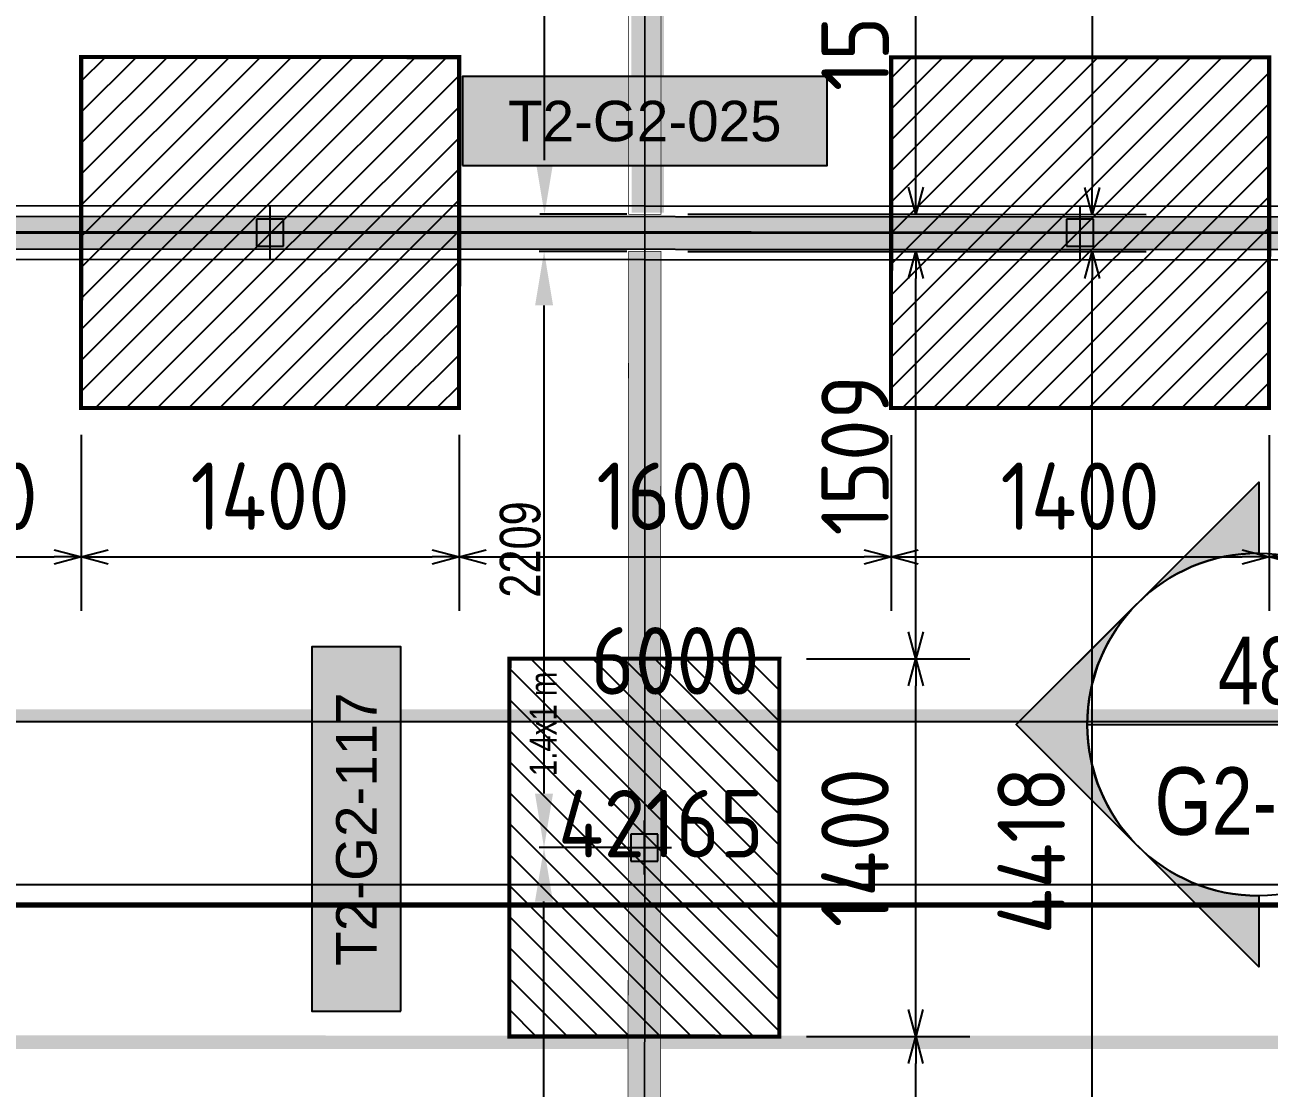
# Model space of a CAD drawing. Header units: centimetres. Extents: x -6122352 to 6876996, y -1694241 to 2592194.
# Drawn here: x 153189 to 157798, y -45347 to -41406 of the extents above; entities that cross this region are included whole.
import ezdxf
from ezdxf.enums import TextEntityAlignment as Align

# ---------------------------------------------------------------- set-up
doc = ezdxf.new("R2010")
doc.units = ezdxf.units.CM
doc.header["$MEASUREMENT"] = 0
doc.header["$PDMODE"] = 66
doc.header["$PDSIZE"] = 100
for name, pattern in [('CENTER', [2, 1.25, -0.25, 0.25, -0.25]), ('DU23023_KAA_00_XX_M2_TR_KPTB_0024$0$DU23023_KAA_00_XX_M2_TR_XRBS_0024$0$PHANTOM2', [1.25, 0.625, -0.125, 0.125, -0.125, 0.125, -0.125]), ('XR-AR-END-SETTING OUT PLAN$0$23261-XR-AR-SI-GF$0$HIDDEN', [0.375, 0.25, -0.125])]:
    doc.linetypes.add(name, pattern=pattern)
doc.layers.get('Defpoints').update_dxf_attribs({"color": 255, "linetype": 'CENTER'})
for name, color, linetype in [('00-MI-DIM', 7, 'Continuous'), ('23585-XR-AR-BOUNDARY WALLS AND SETBACKS$0$setback', 7, 'XR-AR-END-SETTING OUT PLAN$0$23261-XR-AR-SI-GF$0$HIDDEN'), ('@MI-FOOTINGS', 7, 'Continuous'), ('@MI-MEP', 7, 'Continuous'), ('@MI-REF LAYER', 7, 'Continuous'), ('@MI-TYPE-02', 6, 'Continuous'), ('PANEL-TAGS', 7, 'Continuous')]:
    doc.layers.add(name, color=color, linetype=linetype)
doc.layers.add('08-Compound Wall-2', color=6, linetype='Continuous', lineweight=25, true_color=0xff00ff)
doc.layers.add('23585-XR-AR-DAMAC PLOT LIMITS$0$1-Mid units', color=41, linetype='Continuous', lineweight=5)
doc.layers.add('A-ANNO-TEXT', color=3, linetype='Continuous', lineweight=25)
doc.styles.add('Arial Narrow', font='ARIALN.TTF', dxfattribs={"width": 0.95, "height": 500})
doc.styles.add('JWC 1.50MM', font='GOTHIC.TTF', dxfattribs={"width": 0.8, "height": 1.5})
doc.styles.add('PANELTAG_STYLE', font='arial.ttf')
doc.styles.add('Schueco-BEMSTIL', font='isocpeur.ttf', dxfattribs={"width": 0.9})
doc.dimstyles.new('JWC - 1.5', dxfattribs={"dimtxt": 1.5, "dimasz": 2, "dimexe": 0.18, "dimexo": 0.06, "dimgap": 0.09, "dimtad": 1, "dimtoh": 1, "dimdec": 0, "dimzin": 0, "dimdsep": 46, "dimtxsty": 'JWC 1.50MM', "dimcen": 0.09, "dimclrd": 1, "dimclre": 1, "dimclrt": 2, "dimadec": 0, "dimazin": 0, "dimtfac": 1, "dimtdec": 0, "dimtofl": 0, "dimtmove": 0, "dimatfit": 3, "dimfxl": 30, "dimtolj": 1, "dimtzin": 0, "dimarcsym": 0})
doc.dimstyles.new('MI- JWC-TXT-2.5 MM', dxfattribs={"dimscale": 1.5, "dimtxt": 2.5, "dimasz": 1, "dimexe": 2, "dimexo": 1, "dimgap": 1, "dimtad": 1, "dimdec": 0, "dimdsep": 46, "dimtxsty": 'Schueco-BEMSTIL', "dimblk": 'OPEN30', "dimcen": 0, "dimdle": 2, "dimclrd": 140, "dimclre": 8, "dimclrt": 40, "dimadec": 0, "dimazin": 2, "dimtfac": 1, "dimtdec": 0, "dimtix": 1, "dimtmove": 2, "dimatfit": 3, "dimldrblk": 'OPEN', "dimfxl": 2, "dimlwd": -1, "dimlwe": -1, "dimarcsym": 0})

# ---------------------------------------------------------------- blocks, each defined once
blk = doc.blocks.new('23585-XR-AR-BOUNDARY WALLS AND SETBACKS')
at = {"layer": '08-Compound Wall-2'}
for points in [[(496495.9734, 2768983.7862), (496513.5951, 2768967.6405), (496519.6428, 2768974.2409), (496523.6964, 2768978.6647), (496527.7498, 2768983.0883), (496531.8032, 2768987.5121), (496535.8566, 2768991.9359), (496541.9703, 2768998.6082), (496524.3488, 2769014.7543)], [(496559.7392, 2768982.3271), (496542.1178, 2768998.4731), (496536.004, 2768991.8007), (496531.9506, 2768987.3769), (496527.8972, 2768982.9531), (496523.8438, 2768978.5295), (496519.7902, 2768974.1057), (496513.7425, 2768967.5054), (496531.3636, 2768951.3588)]]:
    blk.add_lwpolyline(points, dxfattribs=at)
at = {"layer": '23585-XR-AR-BOUNDARY WALLS AND SETBACKS$0$setback', "ltscale": 40, "const_width": 0.05}
blk.add_lwpolyline([(496556.6741, 2768981.2023), (496542.2968, 2768994.3758), (496538.1422, 2768989.8416), (496534.0888, 2768985.4178), (496530.0354, 2768980.994), (496525.982, 2768976.5704), (496521.9283, 2768972.1465), (496517.7722, 2768967.6106), (496532.1493, 2768954.4366), (496536.3058, 2768958.9729), (496540.3592, 2768963.3966), (496544.4126, 2768967.8204), (496548.466, 2768972.2442), (496552.5194, 2768976.668)], close=True, dxfattribs=at)
blk = doc.blocks.new('A$C9d9485f6')
at = {"layer": 'A-ANNO-TEXT', "rotation": 312.4881850805905}
blk.add_blockref('23585-XR-AR-BOUNDARY WALLS AND SETBACKS', (-2377088.5348, -1504219.2521), dxfattribs=at)
blk = doc.blocks.new('23585-XR-AR-DAMAC PLOT LIMITS')
at = {"layer": '23585-XR-AR-DAMAC PLOT LIMITS$0$1-Mid units', "color": 251, "true_color": 0x636466}
for points in [[(496527.8235, 2768983.0207), (496510.1283, 2768999.2345), (496514.1817, 2769003.6583), (496531.8769, 2768987.4445)], [(496523.7701, 2768978.5971), (496506.0749, 2768994.8107), (496510.1283, 2768999.2345), (496527.8235, 2768983.0207)], [(496527.8235, 2768983.0207), (496531.8769, 2768987.4445), (496549.5719, 2768971.2309), (496545.5185, 2768966.8071)], [(496523.7701, 2768978.5971), (496527.8235, 2768983.0207), (496545.5185, 2768966.8071), (496541.4651, 2768962.3833)]]:
    blk.add_lwpolyline(points, close=True, dxfattribs=at)
blk = doc.blocks.new('A$Cf093b529')
at = {"layer": 'A-ANNO-TEXT'}
blk.add_blockref('23585-XR-AR-DAMAC PLOT LIMITS', (-495391.9901, -2768603.4419), dxfattribs=at)
blk = doc.blocks.new('A$C92c70a84')
at = {"color": 1, "true_color": 0xeb0000, "const_width": 0.01}
blk.add_lwpolyline([(-1.1747, -22.0897), (-7.1747, -22.0886), (-13.1747, -22.0875), (-19.1747, -22.0865), (-25.1747, -22.0851), (-34.3247, -22.0836), (-34.3204, 1.9165), (-25.1702, 1.9148), (-19.1702, 1.9137), (-13.1702, 1.9126), (-7.1704, 1.9114), (-1.1702, 1.9102), (7.9818, 1.9086), (7.9779, -22.0913)], close=True, dxfattribs=at)
blk = doc.blocks.new('A$C648f3c42')
at = {"color": 1, "true_color": 0xeb0000, "const_width": 0.01}
blk.add_lwpolyline([(33.1526, 0.0002), (27.1526, 0.0002), (21.1526, 0.0001), (15.1526, 0.0001), (9.1526, 0), (0, 0), (0.0006, 24.0001), (9.1526, 24.0002), (15.1527, 24.0001), (21.1526, 24), (27.1526, 24), (33.1526, 24.0001), (42.3028, 24.0001), (42.3027, 0.0001)], close=True, dxfattribs=at)
blk = doc.blocks.new('A$C2c283219')
at = {"color": 1, "true_color": 0xeb0000, "const_width": 0.01}
blk.add_lwpolyline([(33.1501, 1.3092), (27.1501, 1.3103), (21.1501, 1.3114), (15.1501, 1.3124), (9.1501, 1.3138), (0, 1.3153), (0.0043, 25.3153), (9.1545, 25.3137), (15.1545, 25.3126), (21.1545, 25.3115), (27.1544, 25.3103), (33.1545, 25.3091), (42.3065, 25.3074), (42.3027, 1.3075)], close=True, dxfattribs=at)
blk = doc.blocks.new('A$C547b7078')
at = {"color": 1, "true_color": 0xeb0000, "const_width": 0.01}
blk.add_lwpolyline([(35.1505, -21.3714), (29.1505, -21.3714), (23.1505, -21.3714), (17.1505, -21.3715), (11.1505, -21.3715), (1.9979, -21.3715), (1.9984, 2.6286), (11.1505, 2.6287), (17.1506, 2.6285), (23.1505, 2.6284), (29.1505, 2.6285), (35.1505, 2.6285), (44.3007, 2.6285), (44.3005, -21.3715)], close=True, dxfattribs=at)
blk = doc.blocks.new('_Open30')
at = {"color": 0, "linetype": 'ByBlock', "lineweight": -2}
for p, q in [((-1, 0.268), (0, 0)), ((0, 0), (-1, -0.268)), ((0, 0), (-1, 0))]:
    blk.add_line(p, q, dxfattribs=at)
blk = doc.blocks.new('*D3399')
at = {"layer": '@MI-TYPE-02', "color": 8, "transparency": 16777216}
for p, q in [((-4207.6, -6261.7), (-4207.6, -7958.8)), ((210.5, -6260.2), (210.5, -7958.8))]:
    blk.add_line(p, q, dxfattribs=at)
at = {"layer": '@MI-TYPE-02', "color": 140, "transparency": 16777216}
blk.add_line((110.5, -7758.8), (-4107.6, -7758.8), dxfattribs=at)
at = {"layer": 'Defpoints', "color": 0, "transparency": 16777216}
for p in [(-4207.6, -6161.7), (210.5, -6160.2), (-4207.6, -7758.8)]:
    blk.add_point(p, dxfattribs=at)
at = {"layer": '@MI-TYPE-02', "color": 140, "transparency": 16777216, "xscale": 100, "yscale": 100, "zscale": 100, "rotation": 180}
blk.add_blockref('_Open30', (-4207.6, -7758.8), dxfattribs=at)
at = {"layer": '@MI-TYPE-02', "color": 140, "transparency": 16777216, "xscale": 100, "yscale": 100, "zscale": 100}
blk.add_blockref('_Open30', (210.5, -7758.8), dxfattribs=at)
at = {"layer": '@MI-TYPE-02', "color": 40, "transparency": 16777216, "insert": (-1998.5, -7533.8), "char_height": 250, "attachment_point": 5, "style": 'Schueco-BEMSTIL'}
blk.add_mtext('4418', dxfattribs=at)
blk = doc.blocks.new('_Open')
at = {"color": 0, "linetype": 'ByBlock', "lineweight": -2}
for p, q in [((-1, 0.2), (0, 0)), ((-1, -0.2), (0, 0)), ((0, 0), (-1, 0))]:
    blk.add_line(p, q, dxfattribs=at)
blk = doc.blocks.new('*D3403')
at = {"layer": '@MI-TYPE-02', "color": 8, "transparency": 16777216}
for p, q in [((-8763.6, -6260.1), (-8763.6, -7958.8)), ((-4345.5, -6261.7), (-4345.6, -7958.9))]:
    blk.add_line(p, q, dxfattribs=at)
at = {"layer": '@MI-TYPE-02', "color": 140, "transparency": 16777216}
blk.add_line((-8663.6, -7758.8), (-4445.6, -7758.9), dxfattribs=at)
at = {"layer": 'Defpoints', "color": 0, "transparency": 16777216}
for p in [(-8763.6, -6160.1), (-4345.5, -6161.7), (-4345.6, -7758.9)]:
    blk.add_point(p, dxfattribs=at)
at = {"layer": '@MI-TYPE-02', "color": 140, "transparency": 16777216, "xscale": 100, "yscale": 100, "zscale": 100}
for p, rotation in [((-8763.6, -7758.8), 179.9983766928187), ((-4345.6, -7758.9), 359.9983766928187)]:
    blk.add_blockref('_Open30', p, dxfattribs=dict(at, rotation=rotation))
at = {"layer": '@MI-TYPE-02', "color": 40, "transparency": 16777216, "insert": (-6565.1, -7533.8), "char_height": 250, "attachment_point": 5, "rotation": 359.9984, "style": 'Schueco-BEMSTIL'}
blk.add_mtext('4418', dxfattribs=at)
blk = doc.blocks.new('T2-SINGLE FOOTING')
at = {"layer": '@MI-FOOTINGS', "transparency": 33554679}
h = blk.add_hatch(dxfattribs=at)
h.set_pattern_fill('ANSI31', color=8, scale=650)
h.paths.add_polyline_path([(-700, 500), (700, 500), (700, -500), (-700, -500)])
at = {"layer": '@MI-FOOTINGS', "color": 62, "const_width": 15}
blk.add_lwpolyline([(-700, 500), (700, 500), (700, -500), (-700, -500)], close=True, dxfattribs=at)
at = {"layer": '@MI-FOOTINGS', "color": 30}
blk.add_point((0, 0), dxfattribs=at)
at = {"color": 94, "insert": (264.8, 425.4), "char_height": 100, "attachment_point": 1, "style": 'Arial Narrow'}
blk.add_mtext_dynamic_manual_height_columns('1.4x1 m', width=1894.424, gutter_width=2500, heights=[0], dxfattribs=at)
blk = doc.blocks.new('*D3405')
at = {"color": 1, "lineweight": -2, "transparency": 16777216}
for p, q in [((-8763.6, -6034.1), (-8763.6, -5710.9)), ((-6554.5, -6034.9), (-6554.5, -5710.9)), ((-8563.6, -5728.9), (-6754.5, -5728.9))]:
    blk.add_line(p, q, dxfattribs=at)
at = {"color": 1, "transparency": 16777216}
for points in [[(-8563.6, -5695.5), (-8563.6, -5762.2), (-8763.6, -5728.9)], [(-6754.5, -5695.5), (-6754.5, -5762.2), (-6554.5, -5728.9)]]:
    blk.add_solid(points, dxfattribs=at)
at = {"layer": 'Defpoints', "color": 0, "transparency": 16777216}
for p in [(-6554.5, -5728.9), (-8763.6, -6040.1), (-6554.5, -6040.9)]:
    blk.add_point(p, dxfattribs=at)
at = {"color": 2, "transparency": 16777216, "insert": (-7659.1, -5641.1), "char_height": 150, "attachment_point": 5, "style": 'JWC 1.50MM'}
blk.add_mtext('\\A1;2209', dxfattribs=at)
blk = doc.blocks.new('*D3407')
at = {"color": 1, "lineweight": -2, "transparency": 16777216}
for p, q in [((-6554.5, -6034.9), (-6554.5, -5710.9)), ((-4345.5, -6035.7), (-4345.5, -5710.9)), ((-6354.5, -5728.9), (-4545.5, -5728.9))]:
    blk.add_line(p, q, dxfattribs=at)
at = {"color": 1, "transparency": 16777216}
for points in [[(-6354.5, -5695.5), (-6354.5, -5762.2), (-6554.5, -5728.9)], [(-4545.5, -5695.5), (-4545.5, -5762.2), (-4345.5, -5728.9)]]:
    blk.add_solid(points, dxfattribs=at)
at = {"layer": 'Defpoints', "color": 0, "transparency": 16777216}
for p in [(-4345.5, -5728.9), (-6554.5, -6040.9), (-4345.5, -6041.7)]:
    blk.add_point(p, dxfattribs=at)
at = {"color": 2, "transparency": 16777216, "insert": (-5450, -5641.1), "char_height": 150, "attachment_point": 5, "style": 'JWC 1.50MM'}
blk.add_mtext('\\A1;2209', dxfattribs=at)
blk = doc.blocks.new('*D874')
at = {"color": 1, "lineweight": -2, "transparency": 16777216}
for p, q in [((-4207.6, -6035.7), (-4207.6, -5712.5)), ((-2009, -6036.5), (-2009, -5712.5)), ((-4007.6, -5730.5), (-2209, -5730.5))]:
    blk.add_line(p, q, dxfattribs=at)
at = {"color": 1, "transparency": 16777216}
for points in [[(-4007.6, -5697.1), (-4007.6, -5763.8), (-4207.6, -5730.5)], [(-2209, -5697.1), (-2209, -5763.8), (-2009, -5730.5)]]:
    blk.add_solid(points, dxfattribs=at)
at = {"layer": 'Defpoints', "color": 0, "transparency": 16777216}
for p in [(-2009, -5730.5), (-4207.6, -6041.7), (-2009, -6042.5)]:
    blk.add_point(p, dxfattribs=at)
at = {"color": 2, "transparency": 16777216, "insert": (-3108.3, -5642.7), "char_height": 150, "attachment_point": 5, "style": 'JWC 1.50MM'}
blk.add_mtext('\\A1;2199', dxfattribs=at)
blk = doc.blocks.new('*D3538')
at = {"color": 8, "transparency": 16777216}
for p, q in [((-8763.6, -6260.1), (-8763.6, -7305.8)), ((-7254.6, -6700.9), (-7254.6, -7305.8))]:
    blk.add_line(p, q, dxfattribs=at)
at = {"color": 140, "transparency": 16777216}
blk.add_line((-8663.6, -7105.8), (-7354.6, -7105.8), dxfattribs=at)
at = {"layer": 'Defpoints', "color": 0, "transparency": 16777216}
for p in [(-8763.6, -6160.1), (-7254.6, -6600.9), (-7254.6, -7105.8)]:
    blk.add_point(p, dxfattribs=at)
at = {"color": 140, "transparency": 16777216, "xscale": 100, "yscale": 100, "zscale": 100, "rotation": 180}
blk.add_blockref('_Open30', (-8763.6, -7105.8), dxfattribs=at)
at = {"color": 140, "transparency": 16777216, "xscale": 100, "yscale": 100, "zscale": 100}
blk.add_blockref('_Open30', (-7254.6, -7105.8), dxfattribs=at)
at = {"color": 40, "transparency": 16777216, "insert": (-8009.1, -6880.8), "char_height": 250, "attachment_point": 5, "style": 'Schueco-BEMSTIL'}
blk.add_mtext('1509', dxfattribs=at)
blk = doc.blocks.new('*D3539')
at = {"color": 8, "transparency": 16777216}
for p, q in [((-7254.6, -6700.9), (-7254.6, -7305.8)), ((-5854.6, -6700.9), (-5854.6, -7305.8))]:
    blk.add_line(p, q, dxfattribs=at)
at = {"color": 140, "transparency": 16777216}
blk.add_line((-7154.6, -7105.8), (-5954.6, -7105.8), dxfattribs=at)
at = {"layer": 'Defpoints', "color": 0, "transparency": 16777216}
for p in [(-7254.6, -6600.9), (-5854.6, -6600.9), (-5854.6, -7105.8)]:
    blk.add_point(p, dxfattribs=at)
at = {"color": 140, "transparency": 16777216, "xscale": 100, "yscale": 100, "zscale": 100, "rotation": 180}
blk.add_blockref('_Open30', (-7254.6, -7105.8), dxfattribs=at)
at = {"color": 140, "transparency": 16777216, "xscale": 100, "yscale": 100, "zscale": 100}
blk.add_blockref('_Open30', (-5854.6, -7105.8), dxfattribs=at)
at = {"color": 40, "transparency": 16777216, "insert": (-6554.6, -6880.8), "char_height": 250, "attachment_point": 5, "style": 'Schueco-BEMSTIL'}
blk.add_mtext('1400', dxfattribs=at)
blk = doc.blocks.new('*D3540')
at = {"color": 8, "transparency": 16777216}
for p, q in [((-4345.5, -6261.7), (-4345.5, -7305.8)), ((-5854.6, -6700.9), (-5854.6, -7305.8))]:
    blk.add_line(p, q, dxfattribs=at)
at = {"color": 140, "transparency": 16777216}
blk.add_line((-5754.6, -7105.8), (-4445.5, -7105.8), dxfattribs=at)
at = {"layer": 'Defpoints', "color": 0, "transparency": 16777216}
for p in [(-4345.5, -6161.7), (-5854.6, -6600.9), (-4345.5, -7105.8)]:
    blk.add_point(p, dxfattribs=at)
at = {"color": 140, "transparency": 16777216, "xscale": 100, "yscale": 100, "zscale": 100, "rotation": 180}
blk.add_blockref('_Open30', (-5854.6, -7105.8), dxfattribs=at)
at = {"color": 140, "transparency": 16777216, "xscale": 100, "yscale": 100, "zscale": 100}
blk.add_blockref('_Open30', (-4345.5, -7105.8), dxfattribs=at)
at = {"color": 40, "transparency": 16777216, "insert": (-5100, -6880.8), "char_height": 250, "attachment_point": 5, "style": 'Schueco-BEMSTIL'}
blk.add_mtext('1509', dxfattribs=at)
blk = doc.blocks.new('*D3541')
at = {"color": 8, "transparency": 16777216}
for p, q in [((-4207.6, -6261.7), (-4207.6, -7305.8)), ((-2698.5, -6701), (-2698.5, -7305.8))]:
    blk.add_line(p, q, dxfattribs=at)
at = {"color": 140, "transparency": 16777216}
blk.add_line((-4107.6, -7105.8), (-2798.5, -7105.8), dxfattribs=at)
at = {"layer": 'Defpoints', "color": 0, "transparency": 16777216}
for p in [(-4207.6, -6161.7), (-2698.5, -6601), (-2698.5, -7105.8)]:
    blk.add_point(p, dxfattribs=at)
at = {"color": 140, "transparency": 16777216, "xscale": 100, "yscale": 100, "zscale": 100, "rotation": 180}
blk.add_blockref('_Open30', (-4207.6, -7105.8), dxfattribs=at)
at = {"color": 140, "transparency": 16777216, "xscale": 100, "yscale": 100, "zscale": 100}
blk.add_blockref('_Open30', (-2698.5, -7105.8), dxfattribs=at)
at = {"color": 40, "transparency": 16777216, "insert": (-3453, -6880.8), "char_height": 250, "attachment_point": 5, "style": 'Schueco-BEMSTIL'}
blk.add_mtext('1509', dxfattribs=at)
blk = doc.blocks.new('T2-FOOTING PLAN')
at = {"layer": '@MI-FOOTINGS', "transparency": 33554679}
h = blk.add_hatch(dxfattribs=at)
h.set_pattern_fill('ANSI31', color=8, scale=650)
h.paths.add_polyline_path([(-700, 650), (700, 650), (700, -650), (-700, -650)])
at = {"layer": '@MI-FOOTINGS', "color": 160, "true_color": 0x3340f0, "const_width": 15}
blk.add_lwpolyline([(-700, 650), (700, 650), (700, -650), (-700, -650)], close=True, dxfattribs=at)
at = {"layer": '@MI-FOOTINGS', "color": 30}
blk.add_point((0, 0), dxfattribs=at)
blk = doc.blocks.new('*D1108')
at = {"layer": '@MI-TYPE-02', "color": 8, "transparency": 16777216}
for p, q in [((107300.2, -77596.1), (107300.2, -79447.9)), ((113300.2, -77598.3), (113300.2, -79447.9))]:
    blk.add_line(p, q, dxfattribs=at)
at = {"layer": '@MI-TYPE-02', "color": 140, "transparency": 16777216}
blk.add_line((107400.2, -79247.9), (113200.2, -79247.9), dxfattribs=at)
at = {"layer": 'Defpoints', "color": 0, "transparency": 16777216}
for p in [(107300.2, -77496.1), (113300.2, -77498.3), (113300.2, -79247.9)]:
    blk.add_point(p, dxfattribs=at)
at = {"layer": '@MI-TYPE-02', "color": 140, "transparency": 16777216, "xscale": 100, "yscale": 100, "zscale": 100, "rotation": 180}
blk.add_blockref('_Open30', (107300.2, -79247.9), dxfattribs=at)
at = {"layer": '@MI-TYPE-02', "color": 140, "transparency": 16777216, "xscale": 100, "yscale": 100, "zscale": 100}
blk.add_blockref('_Open30', (113300.2, -79247.9), dxfattribs=at)
at = {"layer": '@MI-TYPE-02', "color": 40, "transparency": 16777216, "insert": (110300.2, -79022.9), "char_height": 250, "attachment_point": 5, "style": 'Schueco-BEMSTIL'}
blk.add_mtext('6000', dxfattribs=at)
blk = doc.blocks.new('*D1097')
at = {"layer": '@MI-TYPE-02', "color": 8, "transparency": 16777216}
for p, q in [((107300.2, -77596.1), (107300.2, -78837.9)), ((108100.3, -78185.6), (108100.3, -78837.9))]:
    blk.add_line(p, q, dxfattribs=at)
at = {"layer": '@MI-TYPE-02', "color": 140, "transparency": 16777216}
blk.add_line((107400.2, -78637.9), (108000.3, -78637.9), dxfattribs=at)
at = {"layer": 'Defpoints', "color": 0, "transparency": 16777216}
for p in [(107300.2, -77496.1), (108100.3, -78085.6), (108100.3, -78637.9)]:
    blk.add_point(p, dxfattribs=at)
at = {"layer": '@MI-TYPE-02', "color": 140, "transparency": 16777216, "xscale": 100, "yscale": 100, "zscale": 100, "rotation": 180}
blk.add_blockref('_Open30', (107300.2, -78637.9), dxfattribs=at)
at = {"layer": '@MI-TYPE-02', "color": 140, "transparency": 16777216, "xscale": 100, "yscale": 100, "zscale": 100}
blk.add_blockref('_Open30', (108100.3, -78637.9), dxfattribs=at)
at = {"layer": '@MI-TYPE-02', "color": 40, "transparency": 16777216, "insert": (107700.3, -78412.9), "char_height": 250, "attachment_point": 5, "style": 'Schueco-BEMSTIL'}
blk.add_mtext('800', dxfattribs=at)
blk = doc.blocks.new('*D1122')
at = {"layer": '@MI-TYPE-02', "color": 8, "transparency": 16777216}
for p, q in [((18935.1, -752.6), (18935.1, -1404.9)), ((20335.1, -752.9), (20335.1, -1404.9))]:
    blk.add_line(p, q, dxfattribs=at)
at = {"layer": '@MI-TYPE-02', "color": 140, "transparency": 16777216}
blk.add_line((19035.1, -1204.9), (20235.1, -1204.9), dxfattribs=at)
at = {"layer": 'Defpoints', "color": 0, "transparency": 16777216}
for p in [(18935.1, -652.6), (20335.1, -652.9), (20335.1, -1204.9)]:
    blk.add_point(p, dxfattribs=at)
at = {"layer": '@MI-TYPE-02', "color": 140, "transparency": 16777216, "xscale": 100, "yscale": 100, "zscale": 100, "rotation": 180}
blk.add_blockref('_Open30', (18935.1, -1204.9), dxfattribs=at)
at = {"layer": '@MI-TYPE-02', "color": 140, "transparency": 16777216, "xscale": 100, "yscale": 100, "zscale": 100}
blk.add_blockref('_Open30', (20335.1, -1204.9), dxfattribs=at)
at = {"layer": '@MI-TYPE-02', "color": 40, "transparency": 16777216, "insert": (19635.1, -979.9), "char_height": 250, "attachment_point": 5, "style": 'Schueco-BEMSTIL'}
blk.add_mtext('1400', dxfattribs=at)
blk = doc.blocks.new('*D1123')
at = {"layer": '@MI-TYPE-02', "color": 8, "transparency": 16777216}
for p, q in [((20335.1, -752.9), (20335.1, -1404.9)), ((21935.1, -753.1), (21935.1, -1404.9))]:
    blk.add_line(p, q, dxfattribs=at)
at = {"layer": '@MI-TYPE-02', "color": 140, "transparency": 16777216}
blk.add_line((20435.1, -1204.9), (21835.1, -1204.9), dxfattribs=at)
at = {"layer": 'Defpoints', "color": 0, "transparency": 16777216}
for p in [(20335.1, -652.9), (21935.1, -653.1), (21935.1, -1204.9)]:
    blk.add_point(p, dxfattribs=at)
at = {"layer": '@MI-TYPE-02', "color": 140, "transparency": 16777216, "xscale": 100, "yscale": 100, "zscale": 100, "rotation": 180}
blk.add_blockref('_Open30', (20335.1, -1204.9), dxfattribs=at)
at = {"layer": '@MI-TYPE-02', "color": 140, "transparency": 16777216, "xscale": 100, "yscale": 100, "zscale": 100}
blk.add_blockref('_Open30', (21935.1, -1204.9), dxfattribs=at)
at = {"layer": '@MI-TYPE-02', "color": 40, "transparency": 16777216, "insert": (21135.1, -979.9), "char_height": 250, "attachment_point": 5, "style": 'Schueco-BEMSTIL'}
blk.add_mtext('1600', dxfattribs=at)
blk = doc.blocks.new('*D1124')
at = {"layer": '@MI-TYPE-02', "color": 8, "transparency": 16777216}
for p, q in [((21935.1, -753.1), (21935.1, -1404.9)), ((23335.1, -753.4), (23335.1, -1404.9))]:
    blk.add_line(p, q, dxfattribs=at)
at = {"layer": '@MI-TYPE-02', "color": 140, "transparency": 16777216}
blk.add_line((22035.1, -1204.9), (23235.1, -1204.9), dxfattribs=at)
at = {"layer": 'Defpoints', "color": 0, "transparency": 16777216}
for p in [(21935.1, -653.1), (23335.1, -653.4), (23335.1, -1204.9)]:
    blk.add_point(p, dxfattribs=at)
at = {"layer": '@MI-TYPE-02', "color": 140, "transparency": 16777216, "xscale": 100, "yscale": 100, "zscale": 100, "rotation": 180}
blk.add_blockref('_Open30', (21935.1, -1204.9), dxfattribs=at)
at = {"layer": '@MI-TYPE-02', "color": 140, "transparency": 16777216, "xscale": 100, "yscale": 100, "zscale": 100}
blk.add_blockref('_Open30', (23335.1, -1204.9), dxfattribs=at)
at = {"layer": '@MI-TYPE-02', "color": 40, "transparency": 16777216, "insert": (22635.1, -979.9), "char_height": 250, "attachment_point": 5, "style": 'Schueco-BEMSTIL'}
blk.add_mtext('1400', dxfattribs=at)
blk = doc.blocks.new('*D1437')
at = {"layer": '@MI-TYPE-02', "color": 8, "transparency": 16777216}
for p, q in [((24134.9, -165.4), (24134.9, -1404.9)), ((23335.1, -753.4), (23335.1, -1404.9))]:
    blk.add_line(p, q, dxfattribs=at)
at = {"layer": '@MI-TYPE-02', "color": 140, "transparency": 16777216}
blk.add_line((23435.1, -1204.9), (24034.9, -1204.9), dxfattribs=at)
at = {"layer": 'Defpoints', "color": 0, "transparency": 16777216}
for p in [(24134.9, -65.4), (23335.1, -653.4), (24134.9, -1204.9)]:
    blk.add_point(p, dxfattribs=at)
at = {"layer": '@MI-TYPE-02', "color": 140, "transparency": 16777216, "xscale": 100, "yscale": 100, "zscale": 100, "rotation": 180}
blk.add_blockref('_Open30', (23335.1, -1204.9), dxfattribs=at)
at = {"layer": '@MI-TYPE-02', "color": 140, "transparency": 16777216, "xscale": 100, "yscale": 100, "zscale": 100}
blk.add_blockref('_Open30', (24134.9, -1204.9), dxfattribs=at)
at = {"layer": '@MI-TYPE-02', "color": 40, "transparency": 16777216, "insert": (23735, -979.9), "char_height": 250, "attachment_point": 5, "style": 'Schueco-BEMSTIL'}
blk.add_mtext('800', dxfattribs=at)
blk = doc.blocks.new('*D1101')
at = {"layer": '@MI-TYPE-02', "color": 8, "transparency": 16777216}
for p, q in [((89165.2, -77593), (89165.2, -80051.4)), ((131330.2, -77601.6), (131330.2, -80051.4))]:
    blk.add_line(p, q, dxfattribs=at)
at = {"layer": '@MI-TYPE-02', "color": 140, "transparency": 16777216}
blk.add_line((89265.2, -79851.4), (131230.2, -79851.4), dxfattribs=at)
at = {"layer": 'Defpoints', "color": 0, "transparency": 16777216}
for p in [(89165.2, -77493), (131330.2, -77501.6), (131330.2, -79851.4)]:
    blk.add_point(p, dxfattribs=at)
at = {"layer": '@MI-TYPE-02', "color": 140, "transparency": 16777216, "xscale": 100, "yscale": 100, "zscale": 100, "rotation": 180}
blk.add_blockref('_Open30', (89165.2, -79851.4), dxfattribs=at)
at = {"layer": '@MI-TYPE-02', "color": 140, "transparency": 16777216, "xscale": 100, "yscale": 100, "zscale": 100}
blk.add_blockref('_Open30', (131330.2, -79851.4), dxfattribs=at)
at = {"layer": '@MI-TYPE-02', "color": 40, "transparency": 16777216, "insert": (110247.7, -79626.4), "char_height": 250, "attachment_point": 5, "style": 'Schueco-BEMSTIL'}
blk.add_mtext('42165', dxfattribs=at)
blk = doc.blocks.new('*U1430')
h = blk.add_hatch(color=94)
edge = h.paths.add_edge_path()
edge.add_line((0, -6.35), (0, -8.98))
edge.add_line((0, -8.98), (-8.98, 0))
edge.add_line((-8.98, 0), (0, 8.98))
edge.add_line((0, 8.98), (0, 6.35))
edge.add_arc((0, 0), 6.35, 90, 270)
at = {"color": 94}
blk.add_line((-6.35, 0), (6.35, 0), dxfattribs=at)
for points in [[(0, -6.35), (0, -8.98), (-8.98, 0), (0, 8.98), (0, 6.35, 1)], [(-4.49, 4.49, 0.414214), (-4.49, -4.49), (-8.98, 0), (-4.49, 4.49)]]:
    blk.add_lwpolyline(points, format="xyb", close=True)
blk.add_circle((0, 0), 6.35, dxfattribs=at)
at = {"style": 'Arial Narrow', "width": 0.95, "flags": 8}
blk.add_attdef('VIEWNUMBER', text='', height=2.5, dxfattribs=at).set_placement((0, 0), align=Align.BOTTOM_CENTER)
blk.add_attdef('SHEETNUMBER', text='', height=2.5, dxfattribs=at).set_placement((0, -1.588), align=Align.TOP_CENTER)
blk = doc.blocks.new('PANELTAG')
at = {"layer": 'PANEL-TAGS', "color": 1}
blk.add_lwpolyline([(-13.5, -3.3), (13.5, -3.3), (13.5, 3.3), (-13.5, 3.3)], close=True, dxfattribs=at)
at = {"layer": 'PANEL-TAGS', "color": 40, "true_color": 0xffd700}
blk.add_solid([(-13.5, -3.3), (13.5, -3.3), (-13.5, 3.3), (13.5, 3.3)], dxfattribs=at)
at = {"layer": 'PANEL-TAGS', "color": 5, "style": 'PANELTAG_STYLE'}
blk.add_attdef('TAGNO', text='', height=3, dxfattribs=at).set_placement((0, 0), align=Align.CENTER)
blk = doc.blocks.new('G6-Partition Walls')
at = {"layer": '@MI-TYPE-02'}
h = blk.add_hatch(color=256, dxfattribs=at)
h.dxf.hatch_style = 1
h.paths.add_polyline_path([(-8541.8, -40.9), (-8541.9, -160.9), (-4353.6, -161.9), (-4353.6, -41.9)])
h.paths.add_polyline_path([(-8763.6, -6040.1), (-8763.6, -6160.1), (-4345.5, -6161.7), (-4345.5, -6041.7)])
h.paths.add_polyline_path([(-8542.2, -12160.6), (-8542.2, -12040.6), (-4353.9, -12039.9), (-4353.9, -12159.9)])
h.paths.add_polyline_path([(-8463.2, -18160.8), (-8463.2, -18040.8), (-4346.7, -18040), (-4346.7, -18160)])
h = blk.add_hatch(color=256, dxfattribs=at)
h.dxf.hatch_style = 1
h.paths.add_polyline_path([(-5.3, -51.9), (-5.3, -171.9), (-4193.6, -172.8), (-4193.6, -52.8)])
h.paths.add_polyline_path([(216.2, -6051.1), (216.3, -6171.1), (-4201.8, -6172.6), (-4201.8, -6052.6)])
h.paths.add_polyline_path([(-5.3, -12171.6), (-5.3, -12051.6), (-4193.6, -12050.8), (-4193.6, -12170.8)])
h.paths.add_polyline_path([(-84.5, -18171.8), (-84.5, -18051.8), (-4201, -18050.9), (-4201, -18170.9)])
at = {"layer": '@MI-TYPE-02', "const_width": 2.5}
for points in [[(-8763.6, -6040.1), (-8763.6, -6160.1), (-4345.5, -6161.7), (-4345.5, -6041.7)], [(210.5, -6040.2), (210.5, -6160.2), (-4207.6, -6161.7), (-4207.6, -6041.7)]]:
    blk.add_lwpolyline(points, close=True, dxfattribs=at)
blk.add_blockref('T2-SINGLE FOOTING', (-6554.6, -6100.9))
at = {"color": 94}
for base, p1, p2, picture, middle in [((-6554.5, -5728.9), (-8763.6, -6040.1), (-6554.5, -6040.9), '*D3405', (-7659.1, -5641.1)), ((-4345.5, -5728.9), (-6554.5, -6040.9), (-4345.5, -6041.7), '*D3407', (-5450, -5641.1)), ((-2009, -5730.5), (-4207.6, -6041.7), (-2009, -6042.5), '*D874', (-3108.3, -5642.7))]:
    dim = blk.add_linear_dim(base=base, p1=p1, p2=p2, dimstyle='JWC - 1.5', dxfattribs=at)
    dim.commit()
    dim.dimension.update_dxf_attribs({"geometry": picture, "text_midpoint": middle})
for base, p1, p2, picture, middle in [((-7254.6, -7105.8), (-8763.6, -6160.1), (-7254.6, -6600.9), '*D3538', (-8009.1, -6880.8)), ((-4345.5, -7105.8), (-5854.6, -6600.9), (-4345.5, -6161.7), '*D3540', (-5100, -6880.8)), ((-2698.5, -7105.8), (-4207.6, -6161.7), (-2698.5, -6601), '*D3541', (-3453, -6880.8)), ((-5854.6, -7105.8), (-7254.6, -6600.9), (-5854.6, -6600.9), '*D3539', (-6554.6, -6880.8))]:
    dim = blk.add_linear_dim(base=base, p1=p1, p2=p2, dimstyle='MI- JWC-TXT-2.5 MM')
    dim.commit()
    dim.dimension.update_dxf_attribs({"geometry": picture, "text_midpoint": middle})
at = {"layer": '@MI-TYPE-02'}
dim = blk.add_linear_dim(base=(-4345.6, -7758.9), p1=(-8763.6, -6160.1), p2=(-4345.5, -6161.7), angle=179.9984, dimstyle='MI- JWC-TXT-2.5 MM', dxfattribs=at)
dim.commit()
dim.dimension.update_dxf_attribs({"geometry": '*D3403', "text_midpoint": (-6565.1, -7758.8), "dimtype": 128})
dim = blk.add_linear_dim(base=(-4207.6, -7758.8), p1=(210.5, -6160.2), p2=(-4207.6, -6161.7), dimstyle='MI- JWC-TXT-2.5 MM', dxfattribs=at)
dim.commit()
dim.dimension.update_dxf_attribs({"geometry": '*D3399', "text_midpoint": (-1998.5, -7533.8)})
blk = doc.blocks.new('G6-REAR PARTITON LEFT END')
at = {"layer": '@MI-TYPE-02'}
h = blk.add_hatch(color=256, dxfattribs=at)
h.dxf.hatch_style = 1
h.paths.add_polyline_path([(42165.2, 51.3), (36165.3, 53.5), (36164.8, -66.5), (42164.7, -68.7)])
h.paths.add_polyline_path([(36155.3, 52.4), (30155.3, 54.6), (30154.9, -65.4), (36154.8, -67.6)])
h.paths.add_polyline_path([(30145.3, 53.6), (24145.4, 55.8), (24144.9, -64.2), (30144.9, -66.4)])
h.paths.add_polyline_path([(24135.4, 54.6), (18135.5, 56.8), (18135, -63.2), (24134.9, -65.4)])
h.paths.add_polyline_path([(18125.5, 55.9), (12125.5, 58.1), (12125.1, -61.9), (18125, -64.1)])
h.paths.add_polyline_path([(12115.6, 57.3), (6115.6, 59.5), (6115.2, -60.5), (12115.1, -62.7)])
h.paths.add_polyline_path([(6105.6, 58.4), (0.2, 60), (-0.2, -60), (6105.2, -61.6)])
blk.add_lwpolyline([(24135.4, 54.6), (18135.5, 56.8), (18135, -63.2), (24134.9, -65.4)], close=True, dxfattribs=at)
at = {"layer": '@MI-FOOTINGS', "rotation": 359.9898439714545}
for p in [(19635.2, -2.7), (22635.2, -3.3)]:
    blk.add_blockref('T2-FOOTING PLAN', p, dxfattribs=at)
at = {"layer": '@MI-TYPE-02'}
for base, p1, p2, picture, middle in [((42164.9, -2418.4), (0, -60), (42164.9, -68.7), '*D1101', (21082.5, -2193.4)), ((24134.9, -1814.9), (18135, -63.2), (24134.9, -65.4), '*D1108', (21135, -1589.9)), ((18935.1, -1204.9), (18135, -63.2), (18935.1, -652.6), '*D1097', (18535, -979.9))]:
    dim = blk.add_linear_dim(base=base, p1=p1, p2=p2, dimstyle='MI- JWC-TXT-2.5 MM', dxfattribs=at)
    dim.commit()
    dim.dimension.update_dxf_attribs({"geometry": picture, "text_midpoint": middle, "insert": (-89165.2, 77433)})
for base, p1, p2, picture, middle in [((24134.9, -1204.9), (23335.1, -653.4), (24134.9, -65.4), '*D1437', (23735, -979.9)), ((20335.1, -1204.9), (18935.1, -652.6), (20335.1, -652.9), '*D1122', (19635.1, -979.9)), ((21935.1, -1204.9), (20335.1, -652.9), (21935.1, -653.1), '*D1123', (21135.1, -979.9)), ((23335.1, -1204.9), (21935.1, -653.1), (23335.1, -653.4), '*D1124', (22635.1, -979.9))]:
    dim = blk.add_linear_dim(base=base, p1=p1, p2=p2, dimstyle='MI- JWC-TXT-2.5 MM', dxfattribs=at)
    dim.commit()
    dim.dimension.update_dxf_attribs({"geometry": picture, "text_midpoint": middle})
blk = doc.blocks.new('A$C05054760')
at = {"layer": '@MI-TYPE-02'}
blk.add_blockref('G6-REAR PARTITON LEFT END', (0, 0), dxfattribs=at)

msp = doc.modelspace()

# ---------------------------------------------------------------- linework, layer by layer
at = {"layer": '00-MI-DIM', "color": 94, "linetype": 'DU23023_KAA_00_XX_M2_TR_KPTB_0024$0$DU23023_KAA_00_XX_M2_TR_XRBS_0024$0$PHANTOM2', "ltscale": 10, "const_width": 50, "elevation": 157.46104}
msp.add_lwpolyline([(263982.82308, -43721.46381), (263982.82308, -43967.45786), (899.07186, -43967.45786), (895.50481, -43721.32951)], dxfattribs=at)
at = {"layer": '@MI-REF LAYER', "color": 1, "const_width": 20}
msp.add_lwpolyline([(134634.44944, -42206.67874), (136926.10044, -44665.1489), (150786.13457, -44667.32482), (150789.08351, -47622.58283), (150786.13457, -44667.32482), (173729.78721, -44670.74371), (176617.53574, -42203.93952)], dxfattribs=at)

# ---------------------------------------------------------------- block references
at = {"layer": '00-MI-DIM'}
ref = msp.add_blockref('*U1430', (157759.10935, -43999.09633), dxfattribs=dict(at, xscale=100, yscale=100, zscale=100))
ref.add_attrib('VIEWNUMBER', '48', dxfattribs={"layer": '0', "height": 250, "style": 'Arial Narrow', "width": 0.95}).set_placement((157759.10935, -43999.09633), align=Align.BOTTOM_CENTER)
ref.add_attrib('SHEETNUMBER', 'G2-T2', dxfattribs={"layer": '0', "height": 250, "style": 'Arial Narrow', "width": 0.95}).set_placement((157759.10935, -44157.84633), align=Align.TOP_CENTER)
at = {"layer": '@MI-MEP', "color": 10, "xscale": 1000, "yscale": 1000, "zscale": 1000}
for name, p, rotation in [('A$C92c70a84', (142314.9769, -40264.2775), 180.0021399605882), ('A$C648f3c42', (134328.40234, -66172.00614), 359.9898100328849)]:
    msp.add_blockref(name, p, dxfattribs=dict(at, rotation=rotation))
at = {"layer": '@MI-REF LAYER', "xscale": 1000, "yscale": 1000, "zscale": 1000}
msp.add_blockref('A$C9d9485f6', (-23958.95046, 48155.57226), dxfattribs=at)
at = {"layer": '@MI-REF LAYER', "xscale": 1000, "yscale": 1000, "zscale": 1000, "rotation": 312.4882903633292}
msp.add_blockref('A$Cf093b529', (-891608.73293, 539022.72011), dxfattribs=at)
at = {"layer": '@MI-REF LAYER', "color": 10, "xscale": 1000, "yscale": 1000, "zscale": 1000}
for name, p, rotation in [('A$C2c283219', (176639.80199, -16864.11662), 180.0007948483618), ('A$C547b7078', (132334.32586, -44800.10736), 359.9898100364956)]:
    msp.add_blockref(name, p, dxfattribs=dict(at, rotation=rotation))
at = {"layer": '@MI-TYPE-02', "rotation": 89.9898100330467}
msp.add_blockref('G6-Partition Walls', (149384.31027, -37899.53554), dxfattribs=at)
at = {"layer": '@MI-TYPE-02'}
msp.add_blockref('A$C05054760', (134462.57709, -42173.16535), dxfattribs=at)
at = {"layer": 'PANEL-TAGS'}
ref = msp.add_blockref('PANELTAG', (155485.34545, -41762.72348), dxfattribs=dict(at, xscale=50, yscale=50, zscale=50))
ref.add_attrib('TAGNO', 'T2-G2-025', dxfattribs={"color": 5, "height": 150, "style": 'PANELTAG_STYLE'}).set_placement((155485.34545, -41762.72348), align=Align.MIDDLE_CENTER)
ref = msp.add_blockref('PANELTAG', (154417.07315, -44386.54342), dxfattribs=dict(at, xscale=50.00000000000001, yscale=50.00000000000001, zscale=50.00000000000001, rotation=90.00000000000001))
ref.add_attrib('TAGNO', 'T2-G2-117', dxfattribs={"color": 5, "height": 150, "rotation": 90, "style": 'PANELTAG_STYLE'}).set_placement((154417.07315, -44386.54342), align=Align.MIDDLE_CENTER)

doc.saveas('drawing.dxf')
